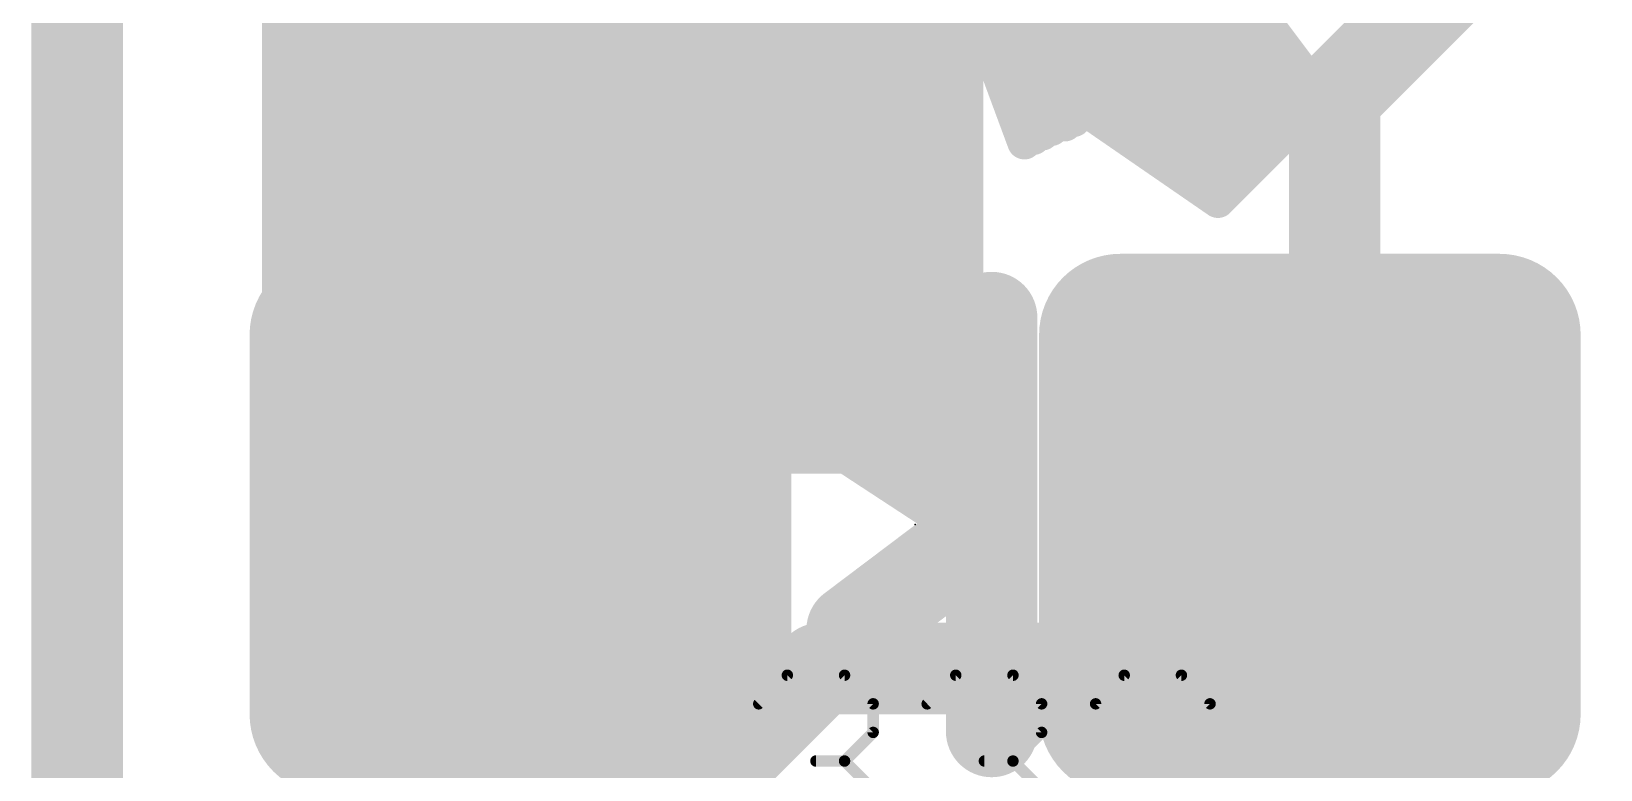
# Model space of a CAD drawing. Extents: x -41 to 66, y -18 to 24.
# Drawn here: x -0.102 to 3.385, y 15.269 to 16.91 of the extents above; entities that cross this region are included whole.
import ezdxf

# ---------------------------------------------------------------- set-up
doc = ezdxf.new("R2010")
doc.units = 0
for name, color, linetype in [('1', 12, 'CONTINUOUS'), ('16', 132, 'CONTINUOUS'), ('20', 53, 'CONTINUOUS'), ('21', 53, 'CONTINUOUS'), ('22', 53, 'CONTINUOUS'), ('23', 53, 'CONTINUOUS'), ('27', 253, 'CONTINUOUS'), ('29', 253, 'CONTINUOUS'), ('30', 253, 'CONTINUOUS'), ('31', 253, 'CONTINUOUS'), ('32', 253, 'CONTINUOUS')]:
    doc.layers.add(name, color=color, linetype=linetype)

# ---------------------------------------------------------------- blocks, each defined once
blk = doc.blocks.new('RECT160000X160000R30')
at = {"const_width": 0.15}
blk.add_lwpolyline([(0.425, -0.35), (0.425, 0.35, 0.4142), (0.35, 0.425), (-0.35, 0.425, 0.4142), (-0.425, 0.35), (-0.425, -0.35, 0.4142), (-0.35, -0.425), (0.35, -0.425, 0.4142)], format="xyb", close=True, dxfattribs=at)
blk.add_solid([(-0.3754, -0.3754), (0.3754, -0.3754), (-0.3754, 0.3754), (0.3754, 0.3754)])
blk = doc.blocks.new('RECT192512X192512R30')
at = {"const_width": 0.1805}
blk.add_lwpolyline([(0.5114, -0.4211), (0.5114, 0.4211, 0.4142), (0.4211, 0.5114), (-0.4211, 0.5114, 0.4142), (-0.5114, 0.4211), (-0.5114, -0.4211, 0.4142), (-0.4211, -0.5114), (0.4211, -0.5114, 0.4142)], format="xyb", close=True, dxfattribs=at)
blk.add_solid([(-0.4465, -0.4465), (0.4465, -0.4465), (-0.4465, 0.4465), (0.4465, 0.4465)])
blk = doc.blocks.new('RECT')
blk.add_solid([(-0.5, -0.5), (0.5, -0.5), (-0.5, 0.5), (0.5, 0.5)])

msp = doc.modelspace()

# ---------------------------------------------------------------- linework, layer by layer
at = {"layer": '1', "const_width": 0.2032}
for points in [[(0, 0), (0, 19.05)], [(1.0864, 15.7124), (0.9848, 15.814)], [(1.0864, 14.3577), (1.0864, 15.7124)]]:
    msp.add_lwpolyline(points, dxfattribs=at)
at = {"layer": '1', "const_width": 0.1016}
for points in [[(1.0207, 15.85, 1), (0.9489, 15.7781)], [(1.1372, 15.7124, 1), (1.0356, 15.7124)], [(1.0505, 15.6765, 1), (1.1223, 15.7484)]]:
    msp.add_lwpolyline(points, format="xyb", dxfattribs=at)
at = {"layer": '16', "const_width": 0.2032}
for points in [[(0, 0), (0, 19.05)], [(2.794, 16.764), (3.81, 17.78)], [(2.794, 16.002), (2.794, 16.764)], [(2.286, 15.494), (2.794, 16.002)], [(1.3106, 15.1536), (1.651, 15.494)], [(1.651, 15.494), (2.286, 15.494)]]:
    msp.add_lwpolyline(points, dxfattribs=at)
at = {"layer": '16', "const_width": 0.1016}
for points in [[(2.8448, 16.764, 1), (2.7432, 16.764)], [(2.7581, 16.7999, 1), (2.8299, 16.7281)], [(2.8299, 15.9661, 1), (2.7581, 16.0379)], [(2.7432, 16.002, 1), (2.8448, 16.002)], [(1.651, 15.5448, 1), (1.651, 15.4432)], [(1.6869, 15.4581, 1), (1.6151, 15.5299)], [(2.286, 15.4432, 1), (2.286, 15.5448)], [(2.2501, 15.5299, 1), (2.3219, 15.4581)]]:
    msp.add_lwpolyline(points, format="xyb", dxfattribs=at)
at = {"layer": '20', "const_width": 0.2032}
msp.add_lwpolyline([(0, 19.05), (0, 0)], dxfattribs=at)
at = {"layer": '21'}
for points, const_width in [([(1.4546, 16.6634), (1.6546, 17.2034)], 0.076), ([(1.9046, 17.2034), (2.1046, 16.6634)], 0.076), ([(0.9946, 17.0434), (0.7946, 16.7634)], 0.076), ([(2.7646, 16.7634), (2.5546, 17.0434)], 0.076), ([(0.9265, 16.948), (1.56, 16.948)], 0.076), ([(1.9992, 16.948), (2.6261, 16.948)], 0.076), ([(0.8722, 16.872), (1.5319, 16.872)], 0.076), ([(2.0273, 16.872), (2.6831, 16.872)], 0.076), ([(0.8179, 16.796), (1.5037, 16.796)], 0.076), ([(2.0555, 16.796), (2.7401, 16.796)], 0.076), ([(0.7946, 16.7634), (1.0146, 16.5334)], 0.076), ([(1.0146, 16.5334), (1.3046, 16.7334)], 0.076), ([(1.3046, 16.7334), (1.3146, 16.7334)], 0.076), ([(1.3146, 16.7334), (1.3246, 16.7234)], 0.076), ([(2.2146, 16.7134), (2.2346, 16.7334)], 0.076), ([(2.2346, 16.7334), (2.2446, 16.7334)], 0.076), ([(2.2446, 16.7334), (2.5346, 16.5334)], 0.076), ([(2.5346, 16.5334), (2.7646, 16.7634)], 0.076), ([(0.8361, 16.72), (1.2852, 16.72)], 0.076), ([(1.3246, 16.7234), (1.3346, 16.7234)], 0.076), ([(1.3346, 16.7234), (1.3446, 16.7134)], 0.076), ([(1.338, 16.72), (1.4756, 16.72)], 0.076), ([(1.3446, 16.7134), (1.3546, 16.7134)], 0.076), ([(1.3546, 16.7134), (1.3646, 16.7034)], 0.076), ([(1.3646, 16.7034), (1.3746, 16.7034)], 0.076), ([(1.3746, 16.7034), (1.3846, 16.6934)], 0.076), ([(2.0836, 16.72), (2.2212, 16.72)], 0.076), ([(2.1646, 16.6934), (2.1746, 16.7034)], 0.076), ([(2.1746, 16.7034), (2.1946, 16.7034)], 0.076), ([(2.1946, 16.7034), (2.2046, 16.7134)], 0.076), ([(2.2046, 16.7134), (2.2146, 16.7134)], 0.076), ([(2.264, 16.72), (2.7212, 16.72)], 0.076), ([(1.3846, 16.6934), (1.3946, 16.6934)], 0.076), ([(1.3946, 16.6934), (1.4046, 16.6834)], 0.076), ([(1.4046, 16.6834), (1.4146, 16.6834)], 0.076), ([(1.4146, 16.6834), (1.4246, 16.6734)], 0.076), ([(1.4246, 16.6734), (1.4446, 16.6734)], 0.076), ([(1.4446, 16.6734), (1.4546, 16.6634)], 0.076), ([(2.1046, 16.6634), (2.1046, 16.6734)], 0.076), ([(2.1046, 16.6734), (2.1246, 16.6734)], 0.076), ([(2.1246, 16.6734), (2.1346, 16.6834)], 0.076), ([(2.1346, 16.6834), (2.1446, 16.6834)], 0.076), ([(2.1446, 16.6834), (2.1546, 16.6934)], 0.076), ([(2.1546, 16.6934), (2.1646, 16.6934)], 0.076), ([(0.9088, 16.644), (1.175, 16.644)], 0.076), ([(2.3742, 16.644), (2.6452, 16.644)], 0.076), ([(0.9815, 16.568), (1.0648, 16.568)], 0.076), ([(2.4844, 16.568), (2.5692, 16.568)], 0.076), ([(2.0318, 16.274), (2.0318, 15.814)], 0.2032), ([(2.0164, 15.8394), (1.7218, 16.0324)], 0.2032), ([(2.0318, 15.814), (1.7218, 15.5802)], 0.2032), ([(2.0318, 15.354), (2.0318, 15.814)], 0.2032)]:
    msp.add_lwpolyline(points, dxfattribs=dict(at, const_width=const_width))
for points, const_width in [([(0.9265, 16.967, 1), (0.9265, 16.929)], 0.038), ([(1.56, 16.929, 1), (1.56, 16.967)], 0.038), ([(1.9992, 16.967, 1), (1.9992, 16.929)], 0.038), ([(2.6261, 16.929, 1), (2.6261, 16.967)], 0.038), ([(0.8722, 16.891, 1), (0.8722, 16.853)], 0.038), ([(1.5319, 16.853, 1), (1.5319, 16.891)], 0.038), ([(2.0273, 16.891, 1), (2.0273, 16.853)], 0.038), ([(2.6831, 16.853, 1), (2.6831, 16.891)], 0.038), ([(0.8179, 16.815, 1), (0.8179, 16.777)], 0.038), ([(1.5037, 16.777, 1), (1.5037, 16.815)], 0.038), ([(2.0555, 16.815, 1), (2.0555, 16.777)], 0.038), ([(2.7401, 16.777, 1), (2.7401, 16.815)], 0.038), ([(0.8083, 16.7765, 1), (0.7809, 16.7502)], 0.038), ([(0.7791, 16.7744, 1), (0.8101, 16.7523)], 0.038), ([(1.3046, 16.7524, 1), (1.3046, 16.7144)], 0.038), ([(1.3154, 16.7177, 1), (1.2938, 16.749)], 0.038), ([(1.328, 16.7468, 1), (1.3012, 16.7199)], 0.038), ([(1.3146, 16.7144, 1), (1.3146, 16.7524)], 0.038), ([(2.2346, 16.7524, 1), (2.2346, 16.7144)], 0.038), ([(2.248, 16.7199, 1), (2.2212, 16.7468)], 0.038), ([(2.2554, 16.749, 1), (2.2338, 16.7177)], 0.038), ([(2.2446, 16.7144, 1), (2.2446, 16.7524)], 0.038), ([(2.7494, 16.752, 1), (2.7798, 16.7748)], 0.038), ([(2.778, 16.7499, 1), (2.7512, 16.7768)], 0.038), ([(0.8361, 16.739, 1), (0.8361, 16.701)], 0.038), ([(1.2852, 16.701, 1), (1.2852, 16.739)], 0.038), ([(1.3246, 16.7424, 1), (1.3246, 16.7044)], 0.038), ([(1.3112, 16.7099, 1), (1.338, 16.7368)], 0.038), ([(1.348, 16.7368, 1), (1.3212, 16.7099)], 0.038), ([(1.338, 16.739, 1), (1.338, 16.701)], 0.038), ([(1.3446, 16.7324, 1), (1.3446, 16.6944)], 0.038), ([(1.3312, 16.6999, 1), (1.358, 16.7268)], 0.038), ([(1.3346, 16.7044, 1), (1.3346, 16.7424)], 0.038), ([(1.368, 16.7268, 1), (1.3412, 16.6999)], 0.038), ([(1.3646, 16.7224, 1), (1.3646, 16.6844)], 0.038), ([(1.3512, 16.6899, 1), (1.378, 16.7168)], 0.038), ([(1.3546, 16.6944, 1), (1.3546, 16.7324)], 0.038), ([(1.388, 16.7168, 1), (1.3612, 16.6899)], 0.038), ([(1.3746, 16.6844, 1), (1.3746, 16.7224)], 0.038), ([(1.4756, 16.701, 1), (1.4756, 16.739)], 0.038), ([(2.0836, 16.739, 1), (2.0836, 16.701)], 0.038), ([(2.1746, 16.7224, 1), (2.1746, 16.6844)], 0.038), ([(2.188, 16.6899, 1), (2.1612, 16.7168)], 0.038), ([(2.1812, 16.7168, 1), (2.208, 16.6899)], 0.038), ([(2.2046, 16.7324, 1), (2.2046, 16.6944)], 0.038), ([(2.218, 16.6999, 1), (2.1912, 16.7268)], 0.038), ([(2.1946, 16.6844, 1), (2.1946, 16.7224)], 0.038), ([(2.2012, 16.7268, 1), (2.228, 16.6999)], 0.038), ([(2.2146, 16.6944, 1), (2.2146, 16.7324)], 0.038), ([(2.2212, 16.701, 1), (2.2212, 16.739)], 0.038), ([(2.264, 16.739, 1), (2.264, 16.701)], 0.038), ([(2.7212, 16.701, 1), (2.7212, 16.739)], 0.038), ([(1.3846, 16.7124, 1), (1.3846, 16.6744)], 0.038), ([(1.3712, 16.6799, 1), (1.398, 16.7068)], 0.038), ([(1.408, 16.7068, 1), (1.3812, 16.6799)], 0.038), ([(1.4046, 16.7024, 1), (1.4046, 16.6644)], 0.038), ([(1.3912, 16.6699, 1), (1.418, 16.6968)], 0.038), ([(1.3946, 16.6744, 1), (1.3946, 16.7124)], 0.038), ([(1.428, 16.6968, 1), (1.4012, 16.6699)], 0.038), ([(1.4246, 16.6924, 1), (1.4246, 16.6544)], 0.038), ([(1.4112, 16.6599, 1), (1.438, 16.6868)], 0.038), ([(1.4146, 16.6644, 1), (1.4146, 16.7024)], 0.038), ([(1.458, 16.6868, 1), (1.4312, 16.6599)], 0.038), ([(1.4446, 16.6544, 1), (1.4446, 16.6924)], 0.038), ([(2.1236, 16.6734, 1), (2.0856, 16.6734)], 0.038), ([(2.1046, 16.6924, 1), (2.1046, 16.6544)], 0.038), ([(2.1112, 16.6868, 1), (2.138, 16.6599)], 0.038), ([(2.1346, 16.7024, 1), (2.1346, 16.6644)], 0.038), ([(2.148, 16.6699, 1), (2.1212, 16.6968)], 0.038), ([(2.1246, 16.6544, 1), (2.1246, 16.6924)], 0.038), ([(2.1312, 16.6968, 1), (2.158, 16.6699)], 0.038), ([(2.1546, 16.7124, 1), (2.1546, 16.6744)], 0.038), ([(2.168, 16.6799, 1), (2.1412, 16.7068)], 0.038), ([(2.1446, 16.6644, 1), (2.1446, 16.7024)], 0.038), ([(2.1512, 16.7068, 1), (2.178, 16.6799)], 0.038), ([(2.1646, 16.6744, 1), (2.1646, 16.7124)], 0.038), ([(0.9088, 16.663, 1), (0.9088, 16.625)], 0.038), ([(1.175, 16.625, 1), (1.175, 16.663)], 0.038), ([(1.4368, 16.67, 1), (1.4724, 16.6568)], 0.038), ([(1.4412, 16.6499, 1), (1.468, 16.6768)], 0.038), ([(2.0856, 16.6634, 1), (2.1236, 16.6634)], 0.038), ([(2.0868, 16.6568, 1), (2.1224, 16.67)], 0.038), ([(2.3742, 16.663, 1), (2.3742, 16.625)], 0.038), ([(2.6452, 16.625, 1), (2.6452, 16.663)], 0.038), ([(0.9815, 16.587, 1), (0.9815, 16.549)], 0.038), ([(1.0648, 16.549, 1), (1.0648, 16.587)], 0.038), ([(2.4844, 16.587, 1), (2.4844, 16.549)], 0.038), ([(2.5692, 16.549, 1), (2.5692, 16.587)], 0.038), ([(1.0038, 16.549, 1), (1.0254, 16.5177)], 0.038), ([(1.0009, 16.5202, 1), (1.0283, 16.5465)], 0.038), ([(2.5212, 16.5468, 1), (2.548, 16.5199)], 0.038), ([(2.5238, 16.5177, 1), (2.5454, 16.549)], 0.038), ([(2.0826, 16.274, 1), (1.981, 16.274)], 0.1016), ([(1.7497, 16.0749, 1), (1.694, 15.9899)], 0.1016), ([(1.9886, 15.7969, 1), (2.0443, 15.8819)], 0.1016), ([(2.0826, 15.814, 1), (1.981, 15.814)], 0.1016), ([(2.0624, 15.7735, 1), (2.0012, 15.8546)], 0.1016), ([(1.981, 15.814, 1), (2.0826, 15.814)], 0.1016), ([(1.6912, 15.6208, 1), (1.7524, 15.5397)], 0.1016), ([(1.981, 15.354, 1), (2.0826, 15.354)], 0.1016)]:
    msp.add_lwpolyline(points, format="xyb", dxfattribs=dict(at, const_width=const_width))
at = {"layer": '22', "const_width": 0.2032}
msp.add_lwpolyline([(0.762, 15.529), (0.762, 3.429)], dxfattribs=at)
at = {"layer": '22', "const_width": 0.1016}
msp.add_lwpolyline([(0.8128, 15.529, 1), (0.7112, 15.529)], format="xyb", dxfattribs=at)
at = {"layer": '23'}
msp.add_point((1.8618, 15.814), dxfattribs=at)
at = {"layer": '27', "const_width": 0.0254}
for points in [[(1.5143, 15.4155), (1.5779, 15.4791)], [(1.5779, 15.4791), (1.705, 15.4791)], [(1.705, 15.4791), (1.7686, 15.4155)], [(1.8885, 15.4155), (1.9521, 15.4791)], [(1.9521, 15.4791), (2.0792, 15.4791)], [(2.0792, 15.4791), (2.1428, 15.4155)], [(2.2628, 15.4155), (2.3263, 15.4791)], [(2.3263, 15.4791), (2.4534, 15.4791)], [(2.4534, 15.4791), (2.517, 15.4155)], [(1.7686, 15.4155), (1.7686, 15.352)], [(2.1428, 15.4155), (2.1428, 15.352)], [(2.2628, 15.1613), (2.2628, 15.4155)], [(2.2628, 15.1613), (2.517, 15.4155)], [(2.517, 15.4155), (2.517, 15.1613)], [(1.7686, 15.352), (1.705, 15.2884)], [(2.1428, 15.352), (2.0792, 15.2884)], [(1.705, 15.2884), (1.6414, 15.2884)], [(1.705, 15.2884), (1.7686, 15.2249)], [(2.0792, 15.2884), (2.0157, 15.2884)], [(2.0792, 15.2884), (2.1428, 15.2249)]]:
    msp.add_lwpolyline(points, dxfattribs=at)
at = {"layer": '27', "const_width": 0.0127}
for points in [[(1.5779, 15.4854, 1), (1.5779, 15.4727)], [(1.5824, 15.4746, 1), (1.5734, 15.4836)], [(1.7095, 15.4836, 1), (1.7005, 15.4746)], [(1.705, 15.4727, 1), (1.705, 15.4854)], [(1.9521, 15.4854, 1), (1.9521, 15.4727)], [(1.9566, 15.4746, 1), (1.9476, 15.4836)], [(2.0837, 15.4836, 1), (2.0747, 15.4746)], [(2.0792, 15.4727, 1), (2.0792, 15.4854)], [(2.3263, 15.4854, 1), (2.3263, 15.4727)], [(2.3308, 15.4746, 1), (2.3218, 15.4836)], [(2.4579, 15.4836, 1), (2.4489, 15.4746)], [(2.4534, 15.4727, 1), (2.4534, 15.4854)], [(1.5099, 15.42, 1), (1.5188, 15.411)], [(1.7749, 15.4155, 1), (1.7622, 15.4155)], [(1.7641, 15.411, 1), (1.773, 15.42)], [(1.8841, 15.42, 1), (1.893, 15.411)], [(2.1491, 15.4155, 1), (2.1364, 15.4155)], [(2.1383, 15.411, 1), (2.1473, 15.42)], [(2.2691, 15.4155, 1), (2.2564, 15.4155)], [(2.2583, 15.42, 1), (2.2672, 15.411)], [(2.5233, 15.4155, 1), (2.5106, 15.4155)], [(2.5215, 15.411, 1), (2.5125, 15.42)], [(2.5125, 15.411, 1), (2.5215, 15.42)], [(1.7622, 15.352, 1), (1.7749, 15.352)], [(1.773, 15.3475, 1), (1.7641, 15.3565)], [(2.1364, 15.352, 1), (2.1491, 15.352)], [(2.1473, 15.3475, 1), (2.1383, 15.3565)], [(1.6414, 15.2948, 1), (1.6414, 15.2821)], [(1.7095, 15.2929, 1), (1.7005, 15.2839)], [(1.7005, 15.2929, 1), (1.7095, 15.2839)], [(1.705, 15.2821, 1), (1.705, 15.2948)], [(2.0157, 15.2948, 1), (2.0157, 15.2821)], [(2.0837, 15.2929, 1), (2.0747, 15.2839)], [(2.0747, 15.2929, 1), (2.0837, 15.2839)], [(2.0792, 15.2821, 1), (2.0792, 15.2948)]]:
    msp.add_lwpolyline(points, format="xyb", dxfattribs=at)

# ---------------------------------------------------------------- block references
at = {"layer": '1', "rotation": 270}
for p in [(0.9848, 15.814), (2.7388, 15.814)]:
    msp.add_blockref('RECT160000X160000R30', p, dxfattribs=at)
at = {"layer": '16', "xscale": 1.4, "yscale": 1.9, "rotation": 180}
msp.add_blockref('RECT', (1.212, 16.979), dxfattribs=at)
at = {"layer": '29', "rotation": 270}
for p in [(0.9848, 15.814), (2.7388, 15.814)]:
    msp.add_blockref('RECT192512X192512R30', p, dxfattribs=at)
at = {"layer": '30', "xscale": 1.6032, "yscale": 2.1032, "rotation": 180}
msp.add_blockref('RECT', (1.212, 16.979), dxfattribs=at)
at = {"layer": '31', "rotation": 270}
for p in [(0.9848, 15.814), (2.7388, 15.814)]:
    msp.add_blockref('RECT160000X160000R30', p, dxfattribs=at)
at = {"layer": '32', "xscale": 1.4, "yscale": 1.9, "rotation": 180}
msp.add_blockref('RECT', (1.212, 16.979), dxfattribs=at)

doc.saveas('drawing.dxf')
